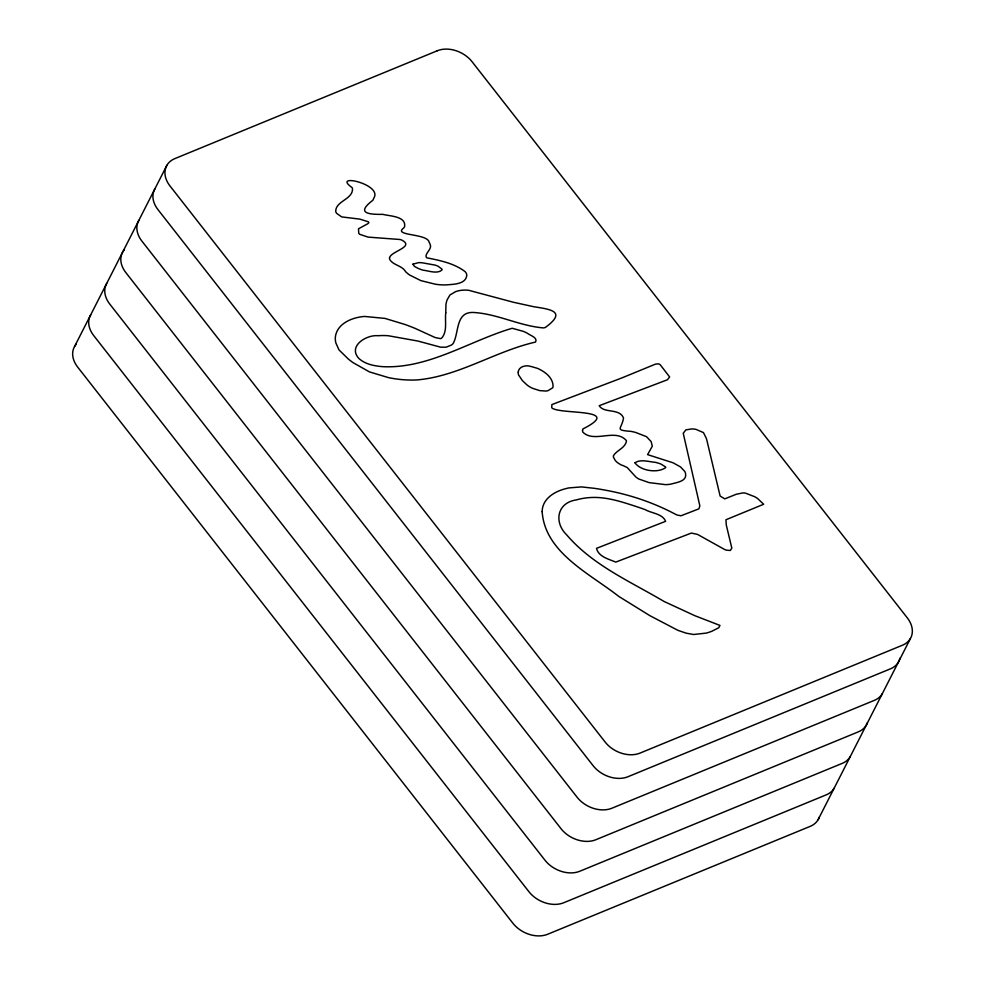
<?xml version="1.0" encoding="UTF-8"?>
<svg xmlns="http://www.w3.org/2000/svg" width="985" height="985" viewBox="0 0 985 985"><rect width="100%" height="100%" fill="white"/><g stroke="black" fill="none" stroke-linecap="round" stroke-linejoin="round"><path stroke-width="1.48" d="M74.601 346.437L166.896 165.295M818.104 819.705L910.399 638.563M899.933 658.189A26.115 19.22 27 0 1 890.465 668.827L627.95 776.734A26.115 19.22 27 0 1 593.13 765.702L157.945 209.596A26.115 19.22 27 0 1 154.854 188.923M138.811 220.418A26.115 19.22 27 0 0 141.889 241.103L577.075 797.197A26.115 19.22 27 0 0 611.894 808.229L874.409 700.335A26.115 19.22 27 0 0 882.314 693.699M124.418 249.611A26.115 19.22 27 0 0 125.846 272.599L561.031 828.705A26.115 19.22 27 0 0 595.851 839.737L858.366 731.843A26.115 19.22 27 0 0 867.428 722.621M106.7 283.434A26.115 19.22 27 0 0 109.791 304.106L544.976 860.213A26.115 19.22 27 0 0 579.796 871.245L842.31 763.338A26.115 19.22 27 0 0 850.203 756.702M90.645 314.929A26.115 19.22 27 0 0 93.735 335.614L528.92 891.708A26.115 19.22 27 0 0 563.74 902.74L826.255 794.846A26.115 19.22 27 0 0 834.16 788.209M76.264 344.122A26.115 19.22 27 0 0 77.692 367.11L512.877 923.216A26.115 19.22 27 0 0 547.697 934.248L810.212 826.353A26.115 19.22 27 0 0 819.274 817.131M445.762 312.811C444.715 321.073 447.67 331.526 441.563 338.224A4.58 3.374 27 0 1 440.357 338.594L435.087 337.523L414.944 328.313A198.083 145.817 27 0 0 405.155 324.533L385.012 318.414L364.696 316.456A40.25 29.624 27 0 0 359.402 317.108C348.887 319.005 336.981 325.013 335.392 336.771A27.432 20.192 27 0 0 335.836 342.879L338.975 349.884L348.296 358.996A82.728 60.898 27 0 0 353.098 362.677L369.473 371.911L388.521 377.637A100.039 73.641 27 0 0 417.086 379.927C458.788 376.295 495.16 351.251 535.544 342.066C538.093 337.56 529.844 335.343 527.197 333.176A46.43 34.179 27 0 0 523.577 331.428L512.188 328.276C469.611 340.798 428.573 369.018 382.574 366.654C374.238 365.94 365.226 364.327 358.86 358.442C347.57 346.203 366.457 334.457 378.166 335.737A60.319 44.399 27 0 1 388.275 335.737L417.825 341.032L440.529 347.151L446.106 347.212L451.339 345.082A12.276 9.037 27 0 0 453.211 343.396C459.232 332.487 455.378 311.666 473.416 312.467C497.511 313.809 519.698 326.035 543.498 327.906A10.958 8.065 27 0 0 545.518 327.352C567.483 311.137 549.889 309.302 533.821 306.729L513.579 302.296L468.712 290.292A29.907 22.015 27 0 0 455.562 291.659L449.899 295.02L447.005 300.117A50.1 36.876 27 0 0 445.934 304.722L445.762 312.811M389.518 257.824L389.518 258.329A5.307 3.903 27 0 0 389.949 259.868C393.828 265.531 402.2 265.494 405.746 271.848A26.89 19.786 27 0 0 409.674 275.049L420.89 280.626L435.481 284.246A56.231 41.395 27 0 0 445.848 284.924C452.78 284.246 466.04 284.616 466.791 275.16A9.838 7.24 27 0 0 466.373 273.596L466.164 273.116A4.753 3.497 27 0 0 465.215 271.737C454.319 263.278 439.839 260.422 426.653 257.787C423.562 253.97 432.723 249.365 430.1 244.305A7.621 5.614 27 0 0 429.201 242.445C428.007 233.199 392.707 236.068 403.518 228.151A15.797 11.635 27 0 0 404.552 226.882C406.583 216.134 389.875 216.22 382.722 214.348C365.78 214.644 357.173 212.231 372.822 200.287A31.298 23.037 27 0 0 373.82 198.12C382.993 183.998 330.997 172.744 352.088 187.593A6.205 4.568 27 0 1 352.519 188.812C352.79 199.586 335.429 200.965 335.737 211.516A5.873 4.322 27 0 0 336.648 213.351L341.672 216.909L359.771 219.113L368.39 221.797L368.846 222.733L367.836 223.706L358.491 228.803L358.749 233.199A4.309 3.164 27 0 0 359.759 234.344L368.144 237.114L400.156 239.515A9.862 7.264 27 0 1 402.126 240.266C414.697 247.001 390.848 251.224 389.518 257.824M542.156 511.695C544.976 552.683 589.781 573.59 618.728 596.381L649.854 615.65L677.877 630.326L686.188 633.17L693.649 634.5L706.257 633.096A73.198 53.879 27 0 0 711.859 631.262L718.767 627.74L719.961 625.413L695.016 615.773L664.087 601.478C630.523 581.618 592.625 565.218 566.769 534.966C553.484 522.112 557.141 502.596 576.459 499.887A68.593 50.494 27 0 1 591.111 497.511C605.344 496.785 619.22 501.008 632.579 505.342A231.229 170.208 27 0 1 645.237 509.664C651.664 513.37 662.449 513.616 665.638 521.299L596.516 548.35C598.363 556.66 608.915 559.221 615.797 562.09L691.371 533.07L697.54 534.399L724.16 549.236A9.53 7.018 27 0 0 726.191 550.11L730.291 550.492L731.83 548.165L726.277 524.968L725.945 519.76L763.683 504.246L757.576 498.496A37.381 27.518 27 0 0 754.818 496.76L745.497 493.14A13.334 9.813 27 0 0 742.665 492.943L736.312 494.248L724.751 498.878L720.121 496.034L707.402 442.487A69.036 50.814 27 0 0 706.27 438.226L703.45 432.587L695.952 429.374A21.227 15.625 27 0 0 691.926 428.906L685.88 429.866L683.233 433.277L699.842 505.81L698.919 508.826L681.004 515.771L677.249 515.069A13.273 9.776 27 0 1 675.402 514.219C653.424 502.547 629.477 494.495 604.999 490.099A208.82 153.709 27 0 0 594.177 488.301L581.47 486.91L569.17 487.895A30.855 22.717 27 0 0 565.858 488.646C554.666 491.367 542.218 498.755 542.156 511.695M582.517 430.433L582.541 431.085A4.987 3.669 27 0 0 582.886 432.156C594.115 443.41 615.366 428.007 626.288 440.504A3.066 2.253 27 0 1 626.448 441.292C625.007 448.175 616.782 450.219 613.495 455.612A5.725 4.211 27 0 0 613.507 457.274L615.231 460.401A14.984 11.032 27 0 0 617.25 462.458L620.464 464.588A10.773 7.929 27 0 0 623.111 465.585L627.248 467.567L635.842 476.974A16.991 12.509 27 0 0 638.97 479.079L649.09 482.613L665.491 484.645A36.236 26.669 27 0 0 670.945 484.127C676.387 482.391 687.247 481.579 685.523 473.44A9.259 6.809 27 0 0 684.76 471.433L680.573 466.964L673.05 462.778L647.576 454.627L652.304 446.205L651.134 441.588L646.505 436.663L635.781 432.501A57.561 42.367 27 0 0 631.299 431.418C613.79 429.989 621.781 429.398 623.517 417.997C619.479 407.888 603.965 413.725 599.225 405.697L667.461 379.754L669.628 376.947L660.122 364.635L658.559 363.822L655.53 364.118L621.72 377.981L551.908 404.576L551.723 407.408A2.364 1.748 27 0 0 552.265 408.258C562.891 414.734 623.825 408.27 582.948 428.918L582.517 430.433M518.233 372.133L518.27 373.795A7.535 5.541 27 0 0 518.578 374.965L522.358 380.555L527 384.975A21.658 15.945 27 0 0 532.429 388.262L539.682 390.614L545.887 391.057A13.618 10.022 27 0 0 548.091 390.614L552.659 387.819A4.765 3.509 27 0 0 553.028 387.019C553.521 379.373 547.229 373.45 540.999 370.114A42.441 31.237 27 0 0 537.798 368.464L531.272 366.519A1.908 1.404 27 0 1 530.558 366.42C526.175 364.758 518.553 366.506 518.233 372.133M634.98 462.802C640.521 470.867 657.598 473.514 665.7 467.592A1.859 1.367 27 0 0 665.601 466.939L660.738 463.947A49.213 36.223 27 0 0 655.604 462.384C649.14 461.842 640.595 458.875 634.98 462.802M413.01 264.115L413.971 265.827A7.264 5.344 27 0 0 415.128 266.787L417.775 268.203A33.896 24.945 27 0 0 422.947 270.161C428.906 270.801 437.131 274.236 442.006 269.988A2.536 1.871 27 0 0 441.957 269.151L438.239 266.307A23.443 17.262 27 0 0 435.161 265.113L422.7 262.872A25.918 19.084 27 0 0 418.785 262.613L413.01 264.115M437.303 50.752L174.788 158.647A26.115 19.22 27 0 0 169.986 185.968L605.172 742.074A26.115 19.22 27 0 0 639.991 753.106L902.506 645.2A26.115 19.22 27 0 0 907.308 617.89L472.123 61.784A26.115 19.22 27 0 0 437.303 50.752"/></g></svg>
